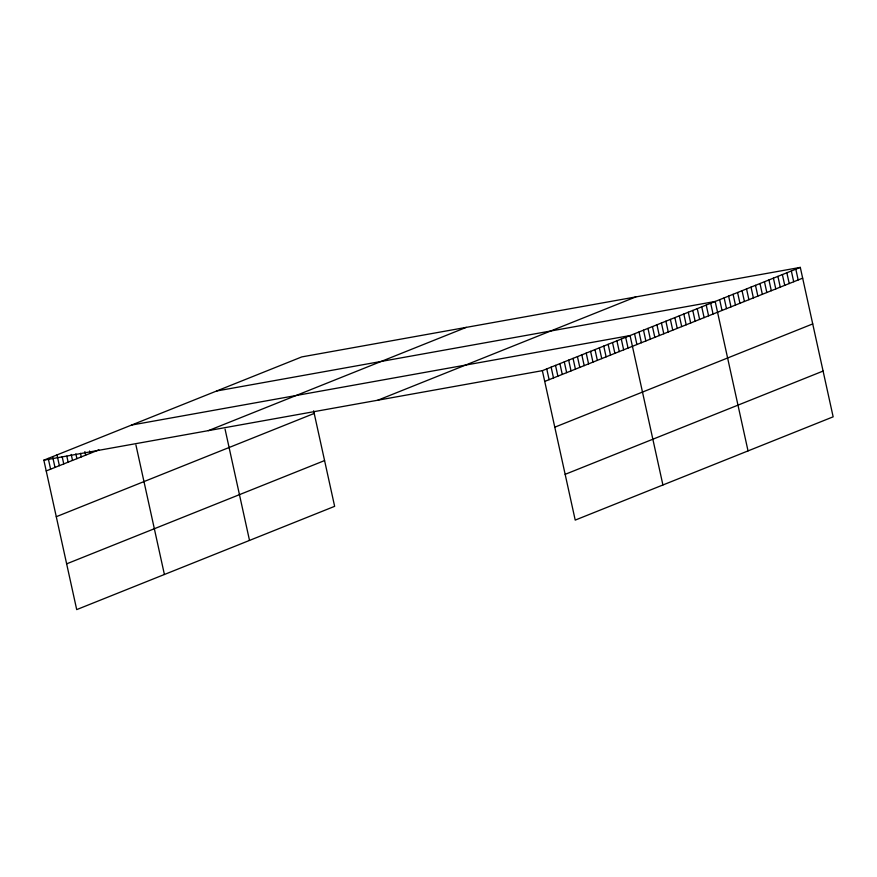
<?xml version="1.0" encoding="UTF-8"?>
<svg xmlns="http://www.w3.org/2000/svg" width="877" height="877" viewBox="0 0 877 877"><rect width="100%" height="100%" fill="white"/><g stroke="black" fill="none" stroke-linecap="round" stroke-linejoin="round"><path stroke-width="1.32" d="M313.637 410.82L334.641 506.336L76.705 609.603L43.85 460.173L301.787 356.906L800.295 267.397L833.15 416.827L575.213 520.094L542.359 370.664L800.295 267.397M46.218 470.938L98.838 449.879M208.364 430.64L466.29 327.362M56.281 516.706L314.207 413.429M377.855 400.197L635.781 296.93M66.641 563.845L324.578 460.578M544.727 381.429L802.663 278.162M554.79 427.187L812.727 323.92M565.161 474.336L823.086 371.07M216.663 390.989L715.183 301.469L748.037 450.899M131.55 425.06L630.059 335.551L662.913 484.981M43.85 460.173L542.359 370.664M795.812 269.184L798.18 279.949M791.339 270.982L793.707 281.747M786.855 272.769L789.223 283.545M782.372 274.567L784.74 285.332M777.899 276.365L780.267 287.13M773.415 278.152L775.783 288.917M768.932 279.949L771.3 290.715M764.459 281.736L766.827 292.512M759.975 283.534L762.343 294.299M755.492 285.332L757.86 296.097M751.019 287.119L753.387 297.895M746.535 288.917L748.903 299.682M742.052 290.715L744.42 301.48M737.579 292.501L739.947 303.267M733.095 294.299L735.463 305.064M728.612 296.086L730.979 306.862M724.139 297.884L726.507 308.649M719.655 299.682L722.023 310.447M710.699 303.267L713.067 314.032M706.215 305.053L708.583 315.83M701.743 306.851L704.11 317.617M697.259 308.649L699.627 319.414M692.775 310.436L695.143 321.201M688.302 312.234L690.67 322.999M683.819 314.021L686.187 324.797M679.335 315.819L681.703 326.584M674.862 317.617L677.23 328.382M670.379 319.403L672.747 330.18M665.895 321.201L668.263 331.966M661.422 322.999L663.79 333.764M656.939 324.786L659.307 335.551M652.455 326.584L654.823 337.349M647.982 328.371L650.35 339.147M643.499 330.169L645.867 340.934M639.015 331.966L641.383 342.732M634.542 333.753L636.91 344.518M625.674 337.305L628.042 348.07M621.289 339.059L623.657 349.824M616.904 340.813L619.272 351.578M612.519 342.567L614.887 353.343M608.134 344.332L610.502 355.097M603.749 346.086L606.117 356.851M599.364 347.84L601.732 358.605M594.979 349.594L597.347 360.359M590.594 351.348L592.962 362.113M586.209 353.102L588.577 363.867M581.824 354.856L584.192 365.632M577.439 356.621L579.807 367.386M573.054 358.375L575.422 369.14M568.669 360.129L571.037 370.894M564.284 361.883L566.652 372.648M559.899 363.637L562.267 374.402M555.514 365.391L557.882 376.156M551.129 367.145L553.497 377.921M546.744 368.91L549.112 379.675M225.071 429.204L249.517 540.418M135.924 444.979L164.405 574.501M89.542 450.997L90.068 453.387M84.894 451.556L85.683 455.141M80.509 453.31L81.298 456.895M75.861 453.869L76.913 458.649M71.212 454.429L72.528 460.414M66.827 456.183L68.143 462.168M62.179 456.742L63.758 463.922M57.005 454.911L59.373 465.676M52.62 456.665L54.988 467.43M48.235 458.419L50.603 469.184"/></g></svg>
